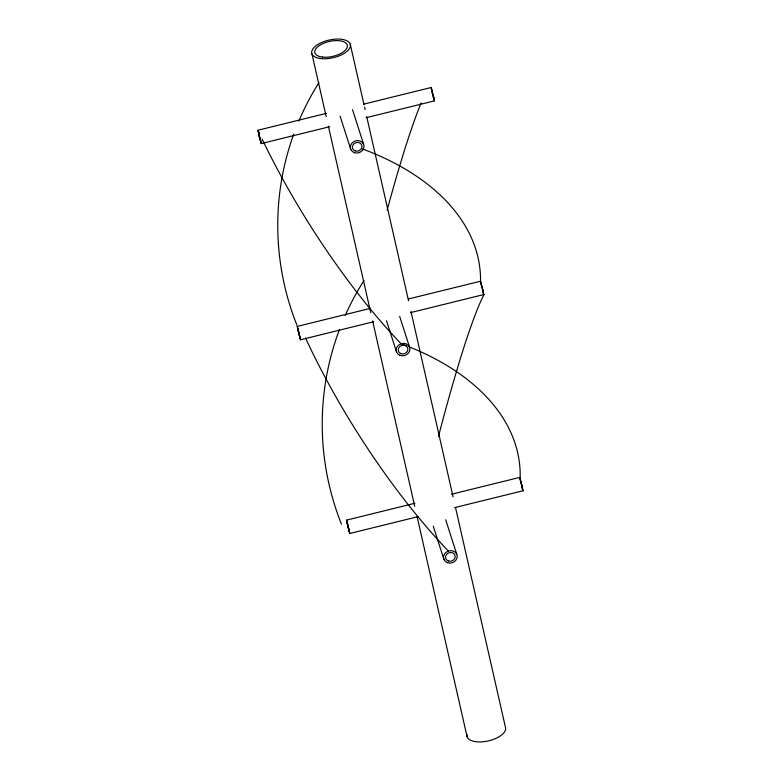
<?xml version="1.0" encoding="UTF-8"?>
<svg xmlns="http://www.w3.org/2000/svg" width="781" height="781" viewBox="0 0 781 781"><rect width="100%" height="100%" fill="white"/><g stroke="black" fill="none" stroke-linecap="round" stroke-linejoin="round"><path stroke-width="1.17" d="M329.562 126.737L261.205 143.597L259.146 136.128L257.974 130.232L326.331 113.372M261.205 143.597L260.034 137.69M432.869 95.057L431.21 87.501L431.366 88.907M366.094 117.726L434.441 100.866L433.27 94.96M373.796 321.694L300.509 339.774L298.449 332.306L297.278 326.399L370.565 308.329M300.509 339.774L297.278 326.399M482.912 290.571L480.491 281.219L480.911 283.884M410.435 312.654L483.722 294.583L482.551 288.677M414.906 503.257L346.559 520.117L347.73 526.023L349.79 533.482L418.138 516.622M349.79 533.482L346.559 520.117M454.669 507.611L523.026 490.761L519.795 477.386L520.214 480.061M364.034 104.068L431.21 87.501M408.385 298.996L480.491 281.219M451.438 494.246L519.795 477.386M433.865 98.65L431.678 89.464L432.02 91.514M434.441 100.866L434.002 99.578M483.722 294.583L483.283 293.295M523.026 490.761L522.235 488.252M257.974 130.232L258.14 130.661A268.732 80.502 58 0 0 259.624 133.815M482.97 291.811L483.254 292.621L483.107 291.489M352.524 109.691L363.595 144.153M340.106 116.164L350.806 149.474M399.657 316.354L409.635 347.399M386.517 320.737L396.484 351.782M445.687 519.755L456.758 554.217M433.27 526.228L443.969 559.538M258.14 130.661L260.737 141.634L258.443 132.194L259.321 136.548M433.689 98.094L433.172 96.229M522.03 487.159L522.557 488.799L522.216 486.748M482.726 290.981L482.15 288.775M433.25 96.854L433.66 98.357M482.062 287.017L480.959 283.181L481.106 284.304M521.444 484.952L521.757 486.124M432.381 93.408L432.82 95.155M481.555 286.334L481.838 287.535M432.274 92.617L432.557 93.827M521.962 485.645L520.283 479.807M520.566 481.594L520.966 483.293M520.605 481.399L520.859 482.502M350.249 44.185L364.014 104.781M364.551 107.153L365.088 109.525M366.709 116.662L408.551 300.822M410.982 311.512L453.087 496.862M455.518 507.552L505.463 727.365A19.759 9.06 -12.8 0 1 486.534 741.286A19.759 9.06 -12.8 0 1 467.048 734.413M311.892 53.635L326.204 116.613M328.362 126.112L370.741 312.654M372.635 320.971L414.74 506.322M417.171 517.012L467.106 736.815M431.639 90.166L431.981 91.699M262.133 139.106A268.732 80.502 58 0 0 401.092 343.767A268.732 163.883 -3.9 0 1 406.852 345.944M409.127 346.842A268.732 163.883 -3.9 0 1 520.136 478.362M448.45 551.142A268.732 80.502 58 0 1 305.508 338.036M341.443 524.11A268.732 266.458 57.6 0 1 339.413 329.68M345.202 315.563A268.732 266.458 57.6 0 1 364.034 280.467M438.502 436.354A268.732 22.073 -77.5 0 1 484.044 294.457M296.965 325.286A268.732 266.458 57.6 0 1 293.715 134.156M298.859 121.045A268.732 266.458 57.6 0 1 318.931 82.64M387.161 210.06A268.732 22.073 -77.5 0 1 421.125 102.985M362.609 149.005A268.732 163.883 -3.9 0 1 480.491 283.181M297.746 328.362L300.041 337.812L297.746 328.362M347.028 522.079L349.322 531.519L347.028 522.079M399.804 355.267A6.931 6.15 -17.8 0 0 409.918 348.98A6.931 6.15 -17.8 0 0 399.462 344.528A6.931 6.15 -17.8 0 0 399.804 355.267M319.478 58.38A19.759 9.06 -12.8 0 0 350.308 46.587A19.759 9.06 -12.8 0 0 323.422 41.774A19.759 9.06 -12.8 0 0 319.478 58.38M322.621 57.091A16.684 7.654 -12.8 0 0 347.418 46.157A16.684 7.654 -12.8 0 0 323.158 43.482A16.684 7.654 -12.8 0 0 322.621 57.091M447.601 562.74A6.931 6.15 -17.8 0 0 457.178 555.769A6.931 6.15 -17.8 0 0 446.302 552.128A6.931 6.15 -17.8 0 0 447.601 562.74M448.245 560.943A4.871 4.325 -17.8 0 0 455.177 556.267A4.871 4.325 -17.8 0 0 447.659 553.417A4.871 4.325 -17.8 0 0 448.245 560.943M354.437 152.676A6.931 6.15 -17.8 0 0 364.014 145.705A6.931 6.15 -17.8 0 0 353.139 142.054A6.931 6.15 -17.8 0 0 354.437 152.676M355.082 150.879A4.871 4.325 -17.8 0 0 362.013 146.203A4.871 4.325 -17.8 0 0 354.496 143.353A4.871 4.325 -17.8 0 0 355.082 150.879M400.936 353.656A4.871 4.325 -17.8 0 0 407.877 348.99A4.871 4.325 -17.8 0 0 400.36 346.139A4.871 4.325 -17.8 0 0 400.936 353.656"/></g></svg>
